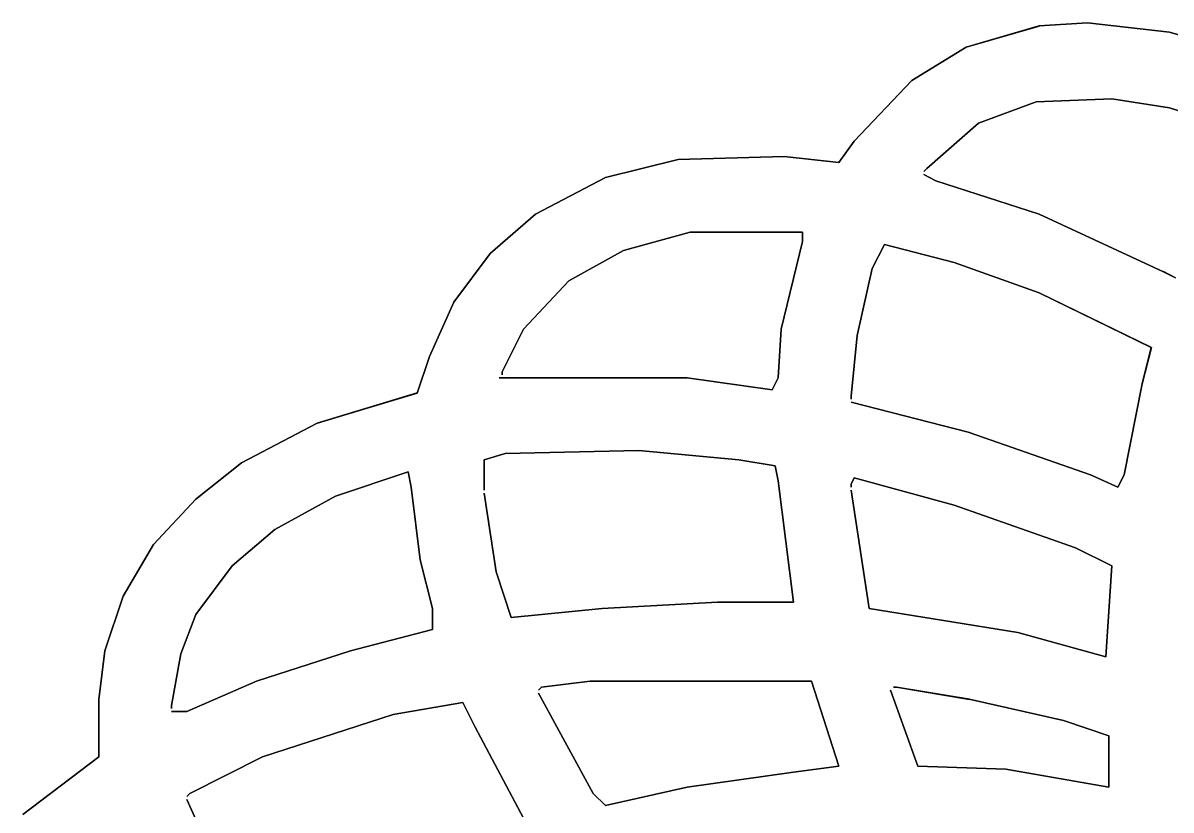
# Model space of a CAD drawing. Header units: metres. Extents: x 513 to 1350, y 518 to 1345.
# Drawn here: x 570.8 to 897.9, y 1120.8 to 1345 of the extents above; entities that cross this region are included whole.
import ezdxf

# ---------------------------------------------------------------- set-up
doc = ezdxf.new("R2010")
doc.units = ezdxf.units.M

msp = doc.modelspace()

# ---------------------------------------------------------------- linework, layer by layer
for points in [[(860.2908, 1344.1265), (860.2894, 1344.1312), (839.5486, 1338.0818), (839.5487, 1338.0819, 0.0001)], [(839.5486, 1338.0818), (860.2908, 1344.1265), (839.55, 1338.0771), (839.5501, 1338.0773, 0.0001)], [(874.1144, 1344.9897), (874.114, 1344.9949), (860.28503, 1344.1305), (860.28516, 1344.1306, 0.0001)], [(860.28503, 1344.1305), (874.1144, 1344.9897), (860.28534, 1344.1255), (860.28546, 1344.1256, 0.0001)], [(874.1095, 1344.9949), (897.4419, 1342.3973), (874.10895, 1344.99), (874.1091, 1344.9901, 0.0001)], [(897.4419, 1342.3973), (897.44244, 1342.4023), (874.1095, 1344.9949), (874.1096, 1344.995, 0.0001)], [(897.438, 1342.4032), (918.1774, 1336.3491), (897.4366, 1342.3984), (897.4367, 1342.3986, 0.0001)], [(918.1774, 1336.3491), (918.17883, 1336.3539), (897.438, 1342.4032), (897.4381, 1342.4033, 0.0001)], [(839.5552, 1338.0793), (839.5525, 1338.0835), (823.9962, 1328.577), (823.99634, 1328.5771, 0.0001)], [(823.9962, 1328.577), (839.5552, 1338.0793), (823.9989, 1328.5728), (823.999, 1328.5729, 0.0001)], [(824.0032, 1328.5763), (823.99963, 1328.5797), (807.5802, 1311.296), (807.5803, 1311.2961, 0.0001)], [(807.5802, 1311.296), (824.0032, 1328.5763), (807.5838, 1311.2926), (807.5839, 1311.2927, 0.0001)], [(859.4269, 1322.5266), (859.4252, 1322.5312), (843.0045, 1316.4817), (843.00464, 1316.4818, 0.0001)], [(843.0045, 1316.4817), (859.4269, 1322.5266), (843.0062, 1316.477), (843.00635, 1316.4772, 0.0001)], [(881.0263, 1323.3898), (881.0261, 1323.3948), (859.42114, 1322.5305), (859.42126, 1322.5306, 0.0001)], [(859.42114, 1322.5305), (881.0263, 1323.3898), (859.42126, 1322.5255), (859.4214, 1322.5256, 0.0001)], [(881.0216, 1323.395), (897.4418, 1320.7974), (881.0209, 1323.3901), (881.021, 1323.3903, 0.0001)], [(897.4418, 1320.7974), (897.44257, 1320.8022), (881.0216, 1323.395), (881.0217, 1323.3951, 0.0001)], [(897.4381, 1320.8032), (919.0413, 1313.885), (897.4365, 1320.7986), (897.43665, 1320.7987, 0.0001)], [(919.0413, 1313.885), (919.04285, 1313.8898), (897.4381, 1320.8032), (897.43823, 1320.8033, 0.0001)], [(843.0112, 1316.48), (843.00793, 1316.4836), (828.3162, 1303.5204), (828.31635, 1303.5205, 0.0001)], [(828.3162, 1303.5204), (843.0112, 1316.48), (828.3195, 1303.5166), (828.31964, 1303.5167, 0.0001)], [(807.5872, 1311.2966), (807.5831, 1311.2996), (803.26025, 1305.2476), (803.2604, 1305.2477, 0.0001)], [(803.26025, 1305.2476), (807.5872, 1311.2966), (803.2643, 1305.2446), (803.2644, 1305.2448, 0.0001)], [(757.47473, 1306.1104), (757.4735, 1306.1152), (736.73267, 1300.9299), (736.7328, 1300.93, 0.0001)], [(736.73267, 1300.9299), (757.47473, 1306.1104), (736.7339, 1300.925), (736.734, 1300.9252, 0.0001)], [(787.7143, 1306.9736), (787.7142, 1306.9788), (757.4692, 1306.1145), (757.4693, 1306.1146, 0.0001)], [(757.4692, 1306.1145), (787.7143, 1306.9736), (757.4693, 1306.1096), (757.4694, 1306.1097, 0.0001)], [(787.70953, 1306.979), (803.2659, 1305.2454), (787.709, 1306.9739), (787.7091, 1306.974, 0.0001)], [(803.2659, 1305.2454), (803.2665, 1305.2504), (787.70953, 1306.979), (787.70966, 1306.9791, 0.0001)], [(828.32324, 1303.5201), (828.3197, 1303.5237), (827.45215, 1302.6561), (827.4523, 1302.6562, 0.0001)], [(827.45215, 1302.6561), (828.32324, 1303.5201), (827.4557, 1302.6526), (827.4558, 1302.6527, 0.0001)], [(827.4546, 1301.7954), (827.4524, 1301.791), (830.91284, 1300.0608), (830.91296, 1300.0609, 0.0001)], [(830.91284, 1300.0608), (827.4546, 1301.7954), (830.9151, 1300.0653), (830.9152, 1300.0654, 0.0001)], [(736.7391, 1300.927), (736.73676, 1300.9314), (716.86035, 1290.561), (716.8605, 1290.5612, 0.0001)], [(716.86035, 1290.561), (736.7391, 1300.927), (716.8627, 1290.5566), (716.8628, 1290.5568, 0.0001)], [(830.91016, 1300.0674), (830.90857, 1300.0625), (860.2893, 1290.5569), (860.2894, 1290.557, 0.0001)], [(860.2893, 1290.5569), (830.91016, 1300.0674), (860.2909, 1290.5618), (860.291, 1290.5619, 0.0001)], [(716.86725, 1290.5598), (716.86395, 1290.5636), (703.9002, 1279.3284), (703.9003, 1279.3285, 0.0001)], [(703.9002, 1279.3284), (716.86725, 1290.5598), (703.90344, 1279.3245), (703.90356, 1279.3246, 0.0001)], [(860.2865, 1290.5635), (860.2844, 1290.5588), (895.71295, 1274.1409), (895.7131, 1274.141, 0.0001)], [(895.71295, 1274.1409), (860.2865, 1290.5635), (895.715, 1274.1454), (895.71515, 1274.1455, 0.0001)], [(760.9308, 1285.3744), (760.92944, 1285.3793), (741.9167, 1280.1938), (741.9168, 1280.194, 0.0001)], [(741.9167, 1280.1938), (760.9308, 1285.3744), (741.91797, 1280.189), (741.9181, 1280.1891, 0.0001)], [(792.8982, 1285.3737), (792.8982, 1285.3787), (760.92523, 1285.3787), (760.92535, 1285.3788, 0.0001)], [(760.92523, 1285.3787), (792.8982, 1285.3737), (760.92523, 1285.3737), (760.92535, 1285.3738, 0.0001)], [(792.8932, 1282.7816), (792.8982, 1282.7816), (792.8982, 1285.3787), (792.8983, 1285.3788, 0.0001)], [(792.8982, 1285.3787), (792.8932, 1282.7816), (792.8932, 1285.3787), (792.8933, 1285.3788, 0.0001)], [(792.89874, 1282.7859), (786.8447, 1257.7263), (792.89386, 1282.7871), (792.894, 1282.7872, 0.0001)], [(786.8447, 1257.7263), (786.8496, 1257.7251), (792.89874, 1282.7859), (792.89886, 1282.786, 0.0001)], [(703.9072, 1279.3286), (703.9032, 1279.3315), (693.5322, 1265.5037), (693.53235, 1265.5038, 0.0001)], [(693.5322, 1265.5037), (703.9072, 1279.3286), (693.53625, 1265.5005), (693.5364, 1265.5006, 0.0001)], [(741.92316, 1280.1912), (741.9207, 1280.1956), (726.3643, 1271.553), (726.36444, 1271.5531, 0.0001)], [(726.3643, 1271.553), (741.92316, 1280.1912), (726.36676, 1271.5486), (726.3669, 1271.5487, 0.0001)], [(816.22705, 1281.9214), (816.22266, 1281.9236), (812.7644, 1275.007), (812.7645, 1275.0071, 0.0001)], [(812.7644, 1275.007), (816.22705, 1281.9214), (812.7688, 1275.0048), (812.7689, 1275.0049, 0.0001)], [(816.2219, 1281.9232), (836.09753, 1276.7332), (816.2207, 1281.9183), (816.2208, 1281.9185, 0.0001)], [(836.09753, 1276.7332), (836.09875, 1276.738), (816.2219, 1281.9232), (816.22205, 1281.9233, 0.0001)], [(836.09424, 1276.7394), (860.2892, 1268.0929), (836.0925, 1276.7346), (836.09265, 1276.7347, 0.0001)], [(860.2892, 1268.0929), (860.2909, 1268.0977), (836.09424, 1276.7394), (836.09436, 1276.7395, 0.0001)], [(812.77075, 1275.01), (812.76587, 1275.0111), (808.4447, 1255.9983), (808.4448, 1255.9984, 0.0001)], [(808.4447, 1255.9983), (812.77075, 1275.01), (808.4496, 1255.9971), (808.4497, 1255.9972, 0.0001)], [(895.71063, 1274.1475), (895.7084, 1274.1431), (899.1688, 1272.4128), (899.16895, 1272.413, 0.0001)], [(899.1688, 1272.4128), (895.71063, 1274.1475), (899.1711, 1272.4172), (899.1712, 1272.4174, 0.0001)], [(726.3713, 1271.5522), (726.3676, 1271.5557), (713.4042, 1257.728), (713.4043, 1257.7281, 0.0001)], [(713.4042, 1257.728), (726.3713, 1271.5522), (713.40784, 1257.7246), (713.40796, 1257.7247, 0.0001)], [(860.28656, 1268.0995), (892.2569, 1252.5408), (860.28436, 1268.095), (860.2845, 1268.0951, 0.0001)], [(892.2569, 1252.5408), (892.2591, 1252.5453), (860.28656, 1268.0995), (860.2867, 1268.0996, 0.0001)], [(693.53906, 1265.5054), (693.5345, 1265.5073), (686.6204, 1249.9509), (686.62054, 1249.951, 0.0001)], [(686.6204, 1249.9509), (693.53906, 1265.5054), (686.625, 1249.9487), (686.6251, 1249.9489, 0.0001)], [(713.4111, 1257.7292), (713.4066, 1257.7314), (707.3564, 1245.6309), (707.3565, 1245.631, 0.0001)], [(707.3564, 1245.6309), (713.4111, 1257.7292), (707.36084, 1245.6287), (707.36096, 1245.6288, 0.0001)], [(786.8504, 1257.7305), (785.9811, 1243.9019), (786.8454, 1257.7308), (786.8455, 1257.731, 0.0001)], [(785.9811, 1243.9019), (785.9861, 1243.9014), (786.8504, 1257.7305), (786.8505, 1257.7306, 0.0001)], [(808.45044, 1256.0024), (808.44543, 1256.0029), (806.717, 1238.7179), (806.7171, 1238.718, 0.0001)], [(806.717, 1238.7179), (808.45044, 1256.0024), (806.722, 1238.7174), (806.7221, 1238.7175, 0.0001)], [(892.2588, 1252.5459), (889.6607, 1242.1743), (892.2539, 1252.5471), (892.254, 1252.5472, 0.0001)], [(889.6607, 1242.1743), (889.6655, 1242.1731), (892.2588, 1252.5459), (892.2589, 1252.546, 0.0001)], [(686.6269, 1249.9536), (686.6222, 1249.9553), (683.16455, 1239.5825), (683.1647, 1239.5826, 0.0001)], [(683.16455, 1239.5825), (686.6269, 1249.9536), (683.1693, 1239.5809), (683.16943, 1239.581, 0.0001)], [(725.5062, 1243.9016), (706.4932, 1243.9065), (725.5062, 1243.9065), (725.50635, 1243.9066, 0.0001)], [(706.4932, 1243.9065), (706.4932, 1243.9016), (725.5062, 1243.9016), (725.50635, 1243.9017, 0.0001)], [(707.36224, 1245.6345), (707.35724, 1245.6345), (707.35724, 1244.7656), (707.35736, 1244.7657, 0.0001)], [(707.35724, 1244.7656), (707.36224, 1245.6345), (707.36224, 1244.7656), (707.36237, 1244.7657, 0.0001)], [(760.0662, 1243.9016), (725.5012, 1243.9065), (760.0662, 1243.9066), (760.06635, 1243.9067, 0.0001)], [(725.5012, 1243.9065), (725.5012, 1243.9016), (760.0662, 1243.9016), (760.06635, 1243.9017, 0.0001)], [(760.06165, 1243.907), (760.0609, 1243.902), (784.2578, 1240.4453), (784.25793, 1240.4454, 0.0001)], [(784.2578, 1240.4453), (760.06165, 1243.907), (784.25854, 1240.4502), (784.25867, 1240.4503, 0.0001)], [(785.98706, 1243.9053), (784.2524, 1240.447), (785.98267, 1243.9075), (785.9828, 1243.9076, 0.0001)], [(784.2524, 1240.447), (784.25684, 1240.4448), (785.98706, 1243.9053), (785.9872, 1243.9054, 0.0001)], [(683.1709, 1239.5825), (683.16943, 1239.5872), (654.6526, 1230.9458), (654.6527, 1230.9459, 0.0001)], [(654.6526, 1230.9458), (683.1709, 1239.5825), (654.65405, 1230.9409), (654.6542, 1230.941, 0.0001)], [(889.6666, 1242.1781), (884.4768, 1216.2542), (889.66174, 1242.1791), (889.66187, 1242.1792, 0.0001)], [(884.4768, 1216.2542), (884.4817, 1216.2532), (889.6666, 1242.1781), (889.66675, 1242.1782, 0.0001)], [(806.7179, 1236.9951), (806.7167, 1236.9902), (840.41754, 1228.3491), (840.41766, 1228.3492, 0.0001)], [(806.7222, 1238.7227), (806.7172, 1238.7227), (806.7172, 1237.8536), (806.71735, 1237.8538, 0.0001)], [(806.7172, 1237.8536), (806.7222, 1238.7227), (806.7222, 1237.8536), (806.72235, 1237.8538, 0.0001)], [(840.41754, 1228.3491), (806.7179, 1236.9951), (840.41876, 1228.354), (840.4189, 1228.3541, 0.0001)], [(654.6591, 1230.9431), (654.6568, 1230.9475), (633.05237, 1219.7131), (633.0525, 1219.7133, 0.0001)], [(633.05237, 1219.7131), (654.6591, 1230.9431), (633.0547, 1219.7087), (633.0548, 1219.7089, 0.0001)], [(840.4142, 1228.3553), (840.4126, 1228.3506), (874.9773, 1216.2529), (874.9774, 1216.253, 0.0001)], [(874.9773, 1216.2529), (840.4142, 1228.3553), (874.97894, 1216.2577), (874.97906, 1216.2578, 0.0001)], [(746.2423, 1223.1656), (746.2422, 1223.1707), (708.2212, 1222.3065), (708.2213, 1222.3066, 0.0001)], [(708.2212, 1222.3065), (746.2423, 1223.1656), (708.2213, 1222.3015), (708.22144, 1222.3016, 0.0001)], [(746.2375, 1223.1709), (774.754, 1220.5734), (746.23706, 1223.1658), (746.2372, 1223.1659, 0.0001)], [(774.754, 1220.5734), (774.7545, 1220.5784), (746.2375, 1223.1709), (746.2376, 1223.171, 0.0001)], [(708.2268, 1222.3024), (708.22546, 1222.3071), (702.17267, 1220.5778), (702.1728, 1220.5779, 0.0001)], [(702.17267, 1220.5778), (708.2268, 1222.3024), (702.174, 1220.573), (702.17413, 1220.5731, 0.0001)], [(702.1782, 1220.5786), (702.1732, 1220.5786), (702.1732, 1212.7976), (702.17334, 1212.7977, 0.0001)], [(702.1732, 1212.7976), (702.1782, 1220.5786), (702.1782, 1212.7976), (702.17834, 1212.7977, 0.0001)], [(774.7497, 1220.579), (785.1218, 1218.8452), (774.7489, 1220.5741), (774.749, 1220.5742, 0.0001)], [(785.1218, 1218.8452), (785.1226, 1218.8501), (774.7497, 1220.579), (774.7498, 1220.5791, 0.0001)], [(633.05927, 1219.7117), (633.05615, 1219.7156), (620.0922, 1209.3445), (620.09235, 1209.3446, 0.0001)], [(620.0922, 1209.3445), (633.05927, 1219.7117), (620.09534, 1209.3406), (620.09546, 1209.3407, 0.0001)], [(680.5789, 1217.1184), (680.57733, 1217.1233), (659.8366, 1210.2097), (659.83673, 1210.2098, 0.0001)], [(659.8366, 1210.2097), (680.5789, 1217.1184), (659.8382, 1210.2048), (659.8383, 1210.205, 0.0001)], [(680.5777, 1217.123), (681.43774, 1212.7971), (680.5728, 1217.1221), (680.57294, 1217.1222, 0.0001)], [(681.43774, 1212.7971), (681.4427, 1212.7981), (680.5777, 1217.123), (680.5778, 1217.1232, 0.0001)], [(785.1217, 1218.8511), (785.9818, 1214.5251), (785.1168, 1218.8501), (785.11694, 1218.8502, 0.0001)], [(785.9818, 1214.5251), (785.9867, 1214.5261), (785.1217, 1218.8511), (785.1218, 1218.8512, 0.0001)], [(785.98596, 1214.531), (790.30164, 1179.9653), (785.98096, 1214.5303), (785.9811, 1214.5304, 0.0001)], [(790.30164, 1179.9653), (790.3065, 1179.966), (785.98596, 1214.531), (785.9861, 1214.5311, 0.0001)], [(807.58716, 1215.3933), (807.58264, 1215.3955), (806.71643, 1213.663), (806.71655, 1213.6631, 0.0001)], [(806.71643, 1213.663), (807.58716, 1215.3933), (806.7208, 1213.6608), (806.72095, 1213.6609, 0.0001)], [(806.7223, 1213.6666), (806.7173, 1213.6666), (806.7173, 1212.7976), (806.7174, 1212.7977, 0.0001)], [(806.7173, 1212.7976), (806.7223, 1213.6666), (806.7223, 1212.7976), (806.7224, 1212.7977, 0.0001)], [(807.58203, 1215.3953), (836.09753, 1207.613), (807.5807, 1215.3904), (807.5808, 1215.3905, 0.0001)], [(836.09753, 1207.613), (836.0989, 1207.6179), (807.58203, 1215.3953), (807.58215, 1215.3954, 0.0001)], [(874.9745, 1216.2595), (874.9725, 1216.2549), (882.75305, 1212.7969), (882.7532, 1212.797, 0.0001)], [(882.75305, 1212.7969), (874.9745, 1216.2595), (882.75507, 1212.8014), (882.7552, 1212.8015, 0.0001)], [(884.48315, 1216.2573), (882.7484, 1212.7991), (884.47864, 1216.2595), (884.47876, 1216.2596, 0.0001)], [(882.7484, 1212.7991), (882.75287, 1212.7969), (884.48315, 1216.2573), (884.4833, 1216.2574, 0.0001)], [(659.84314, 1210.207), (659.84076, 1210.2114), (642.55634, 1200.7051), (642.55646, 1200.7052, 0.0001)], [(642.55634, 1200.7051), (659.84314, 1210.207), (642.5588, 1200.7007), (642.5589, 1200.7008, 0.0001)], [(681.4419, 1212.803), (684.02954, 1192.0613), (681.43695, 1212.8022), (681.4371, 1212.8024, 0.0001)], [(684.02954, 1192.0613), (684.03455, 1192.0619), (681.4419, 1212.803), (681.442, 1212.8031, 0.0001)], [(702.17786, 1211.075), (702.1729, 1211.0742), (705.62964, 1188.6052), (705.62976, 1188.6053, 0.0001)], [(702.1782, 1212.8026), (702.1732, 1212.8026), (702.1732, 1211.9336), (702.17334, 1211.9337, 0.0001)], [(702.1732, 1211.9336), (702.1782, 1212.8026), (702.1782, 1211.9336), (702.17834, 1211.9337, 0.0001)], [(705.62964, 1188.6052), (702.17786, 1211.075), (705.63464, 1188.606), (705.63477, 1188.6061, 0.0001)], [(806.72186, 1211.939), (806.7169, 1211.9382), (811.9017, 1178.2373), (811.9018, 1178.2374, 0.0001)], [(811.9017, 1178.2373), (806.72186, 1211.939), (811.9066, 1178.238), (811.90674, 1178.2382, 0.0001)], [(620.0993, 1209.3442), (620.09564, 1209.3477), (607.9962, 1196.384), (607.99634, 1196.3842, 0.0001)], [(607.9962, 1196.384), (620.0993, 1209.3442), (607.9999, 1196.3806), (608, 1196.3807, 0.0001)], [(836.09424, 1207.6194), (870.6573, 1195.5168), (836.0926, 1207.6146), (836.0927, 1207.6147, 0.0001)], [(870.6573, 1195.5168), (870.65894, 1195.5217), (836.09424, 1207.6194), (836.09436, 1207.6195, 0.0001)], [(642.5633, 1200.7039), (642.56, 1200.7076), (630.4602, 1190.3363), (630.4603, 1190.3364, 0.0001)], [(630.4602, 1190.3363), (642.5633, 1200.7039), (630.4635, 1190.3325), (630.4636, 1190.3326, 0.0001)], [(608.0032, 1196.385), (607.99884, 1196.3875), (599.3563, 1181.6953), (599.35645, 1181.6954, 0.0001)], [(599.3563, 1181.6953), (608.0032, 1196.385), (599.36066, 1181.6926), (599.3608, 1181.6927, 0.0001)], [(870.65466, 1195.5234), (881.0249, 1190.3328), (870.6524, 1195.519), (870.6525, 1195.5192, 0.0001)], [(881.0249, 1190.3328), (881.0271, 1190.3373), (870.65466, 1195.5234), (870.6548, 1195.5236, 0.0001)], [(684.03357, 1192.0671), (687.48596, 1178.237), (684.0287, 1192.0659), (684.0288, 1192.066, 0.0001)], [(687.48596, 1178.237), (687.4908, 1178.2383), (684.03357, 1192.0671), (684.0337, 1192.0673, 0.0001)], [(630.4673, 1190.3365), (630.46326, 1190.3396), (620.0923, 1176.5116), (620.0924, 1176.5117, 0.0001)], [(620.0923, 1176.5116), (630.4673, 1190.3365), (620.09625, 1176.5085), (620.0964, 1176.5087, 0.0001)], [(705.6333, 1188.6113), (705.6286, 1188.6096), (709.9502, 1175.6449), (709.9503, 1175.645, 0.0001)], [(709.9502, 1175.6449), (705.6333, 1188.6113), (709.95496, 1175.6465), (709.9551, 1175.6466, 0.0001)], [(881.0264, 1190.3384), (879.2931, 1164.4138), (881.0214, 1190.3389), (881.02155, 1190.339, 0.0001)], [(879.2931, 1164.4138), (879.2981, 1164.4135), (881.0264, 1190.3384), (881.02655, 1190.3385, 0.0001)], [(599.3629, 1181.6978), (599.35815, 1181.6992), (594.1726, 1166.1426), (594.1727, 1166.1427, 0.0001)], [(594.1726, 1166.1426), (599.3629, 1181.6978), (594.17737, 1166.1409), (594.1775, 1166.141, 0.0001)], [(687.4852, 1172.1896), (687.49023, 1172.1896), (687.49023, 1178.2426), (687.49036, 1178.2427, 0.0001)], [(687.49023, 1178.2426), (687.4852, 1172.1896), (687.4852, 1178.2426), (687.48535, 1178.2427, 0.0001)], [(735.8745, 1178.2378), (709.94904, 1175.6504), (735.874, 1178.2428), (735.87415, 1178.2429, 0.0001)], [(709.94904, 1175.6504), (709.9495, 1175.6453), (735.8745, 1178.2378), (735.87463, 1178.2379, 0.0001)], [(768.7064, 1179.9658), (735.86914, 1178.2424), (768.7062, 1179.9707), (768.7063, 1179.9708, 0.0001)], [(735.86914, 1178.2424), (735.8694, 1178.2374), (768.7064, 1179.9658), (768.70654, 1179.966, 0.0001)], [(790.3063, 1179.9656), (768.7013, 1179.9707), (790.3063, 1179.9707), (790.3064, 1179.9708, 0.0001)], [(768.7013, 1179.9707), (768.7013, 1179.9656), (790.3063, 1179.9656), (790.3064, 1179.9657, 0.0001)], [(811.90173, 1178.2429), (811.9009, 1178.238), (854.2418, 1171.3252), (854.24194, 1171.3253, 0.0001)], [(854.2418, 1171.3252), (811.90173, 1178.2429), (854.2427, 1171.3301), (854.2428, 1171.3302, 0.0001)], [(620.099, 1176.5134), (620.0943, 1176.5154), (615.7725, 1165.2787), (615.77264, 1165.2788, 0.0001)], [(615.7725, 1165.2787), (620.099, 1176.5134), (615.7772, 1165.2769), (615.77734, 1165.277, 0.0001)], [(687.49084, 1172.1902), (664.15674, 1166.146), (687.48956, 1172.1951), (687.4897, 1172.1952, 0.0001)], [(664.15674, 1166.146), (664.15796, 1166.1411), (687.49084, 1172.1902), (687.49097, 1172.1903, 0.0001)], [(854.23804, 1171.3312), (854.2367, 1171.3264), (879.2975, 1164.4131), (879.2976, 1164.4132, 0.0001)], [(879.2975, 1164.4131), (854.23804, 1171.3312), (879.2988, 1164.4178), (879.29895, 1164.418, 0.0001)], [(594.1786, 1166.1462), (594.1736, 1166.147), (592.44495, 1152.3179), (592.44507, 1152.318, 0.0001)], [(592.44495, 1152.3179), (594.1786, 1166.1462), (592.44995, 1152.3173), (592.4501, 1152.3174, 0.0001)], [(615.7787, 1165.2821), (615.77374, 1165.283), (613.1809, 1150.5901), (613.181, 1150.5902, 0.0001)], [(613.1809, 1150.5901), (615.7787, 1165.2821), (613.1858, 1150.5892), (613.1859, 1150.5894, 0.0001)], [(664.1629, 1166.1426), (637.3726, 1157.5056), (664.1614, 1166.1472), (664.1615, 1166.1473, 0.0001)], [(637.3726, 1157.5056), (637.37415, 1157.501), (664.1629, 1166.1426), (664.163, 1166.1427, 0.0001)], [(637.379, 1157.5027), (617.5005, 1148.8655), (637.3771, 1157.5073), (637.3772, 1157.5074, 0.0001)], [(617.5005, 1148.8655), (617.5025, 1148.8608), (637.379, 1157.5027), (637.37915, 1157.5028, 0.0001)], [(718.59534, 1155.7761), (718.5918, 1155.7795), (717.72424, 1154.9121), (717.72437, 1154.9122, 0.0001)], [(717.72424, 1154.9121), (718.59534, 1155.7761), (717.7278, 1154.9084), (717.7279, 1154.9086, 0.0001)], [(732.4186, 1157.502), (732.41797, 1157.5068), (718.589, 1155.7783), (718.5891, 1155.7784, 0.0001)], [(718.589, 1155.7783), (732.4186, 1157.502), (718.5896, 1155.7732), (718.5897, 1155.7733, 0.0001)], [(795.49023, 1157.5017), (795.49023, 1157.5066), (732.41327, 1157.5066), (732.4134, 1157.5067, 0.0001)], [(732.41327, 1157.5066), (795.49023, 1157.5017), (732.41327, 1157.5016), (732.4134, 1157.5017, 0.0001)], [(795.4894, 1157.5073), (803.2622, 1133.309), (795.4846, 1157.5057), (795.48474, 1157.5059, 0.0001)], [(803.2622, 1133.309), (803.26697, 1133.3105), (795.4894, 1157.5073), (795.4895, 1157.5074, 0.0001)], [(817.95325, 1154.9153), (817.94855, 1154.9136), (825.7263, 1133.3088), (825.72644, 1133.309, 0.0001)], [(825.7263, 1133.3088), (817.95325, 1154.9153), (825.73096, 1133.3105), (825.7311, 1133.3107, 0.0001)], [(819.68225, 1155.7737), (819.68225, 1155.7786), (818.81323, 1155.7786), (818.81335, 1155.7787, 0.0001)], [(818.81323, 1155.7786), (819.68225, 1155.7737), (818.81323, 1155.7737), (818.81335, 1155.7738, 0.0001)], [(819.67773, 1155.779), (840.41785, 1152.3173), (819.6769, 1155.7742), (819.677, 1155.7743, 0.0001)], [(840.41785, 1152.3173), (840.41864, 1152.3221), (819.67773, 1155.779), (819.67786, 1155.7792, 0.0001)], [(592.45026, 1152.3225), (592.44525, 1152.3225), (592.44525, 1135.9016), (592.4454, 1135.9017, 0.0001)], [(592.44525, 1135.9016), (592.45026, 1152.3225), (592.45026, 1135.9016), (592.4504, 1135.9017, 0.0001)], [(696.1307, 1151.4541), (696.1298, 1151.459), (676.2529, 1148.0021), (676.25305, 1148.0022, 0.0001)], [(676.2529, 1148.0021), (696.1307, 1151.4541), (676.2538, 1147.9972), (676.2539, 1147.9973, 0.0001)], [(696.1289, 1151.4595), (699.58264, 1144.5408), (696.1244, 1151.4573), (696.1245, 1151.4574, 0.0001)], [(699.58264, 1144.5408), (699.58716, 1144.543), (696.1289, 1151.4595), (696.129, 1151.4596, 0.0001)], [(717.72876, 1154.0515), (717.72437, 1154.0491), (733.27875, 1125.5327), (733.2789, 1125.5328, 0.0001)], [(733.27875, 1125.5327), (717.72876, 1154.0515), (733.28314, 1125.5352), (733.28326, 1125.5353, 0.0001)], [(840.4139, 1152.3231), (867.20166, 1146.2692), (840.4128, 1152.3182), (840.4129, 1152.3184, 0.0001)], [(867.20166, 1146.2692), (867.20276, 1146.274), (840.4139, 1152.3231), (840.414, 1152.3232, 0.0001)], [(613.1863, 1150.5946), (613.1813, 1150.5946), (613.1813, 1149.7256), (613.1814, 1149.7257, 0.0001)], [(613.1813, 1149.7256), (613.1863, 1150.5946), (613.1863, 1149.7256), (613.1864, 1149.7257, 0.0001)], [(617.5063, 1148.8616), (613.1813, 1148.8666), (617.5063, 1148.8666), (617.5064, 1148.8667, 0.0001)], [(613.1813, 1148.8666), (613.1813, 1148.8616), (617.5063, 1148.8616), (617.5064, 1148.8617, 0.0001)], [(676.2589, 1147.9985), (676.2574, 1148.0032), (639.1006, 1135.9056), (639.1007, 1135.9058, 0.0001)], [(639.1006, 1135.9056), (676.2589, 1147.9985), (639.1022, 1135.9009), (639.1023, 1135.901, 0.0001)], [(867.1982, 1146.2754), (880.1614, 1141.949), (867.1966, 1146.2705), (867.1967, 1146.2706, 0.0001)], [(880.1614, 1141.949), (880.16296, 1141.9537), (867.1982, 1146.2754), (867.1983, 1146.2755, 0.0001)], [(699.58484, 1144.5474), (714.27075, 1116.8927), (699.5804, 1144.5452), (699.5805, 1144.5453, 0.0001)], [(714.27075, 1116.8927), (714.27515, 1116.895), (699.58484, 1144.5474), (699.58496, 1144.5475, 0.0001)], [(880.16223, 1141.9546), (880.1573, 1127.2617), (880.1572, 1141.9546), (880.15735, 1141.9547, 0.0001)], [(880.1573, 1127.2617), (880.1623, 1127.2617), (880.16223, 1141.9546), (880.16235, 1141.9547, 0.0001)], [(592.4513, 1135.9036), (592.44824, 1135.9076), (570.8443, 1119.4885), (570.8444, 1119.4886, 0.0001)], [(570.8443, 1119.4885), (592.4513, 1135.9036), (570.8473, 1119.4845), (570.8474, 1119.4846, 0.0001)], [(639.1071, 1135.9028), (639.1049, 1135.9075), (618.36444, 1125.5372), (618.36456, 1125.5374, 0.0001)], [(618.36444, 1125.5372), (639.1071, 1135.9028), (618.3667, 1125.5327), (618.3668, 1125.5328, 0.0001)], [(790.30664, 1131.582), (760.0609, 1127.2664), (790.3059, 1131.587), (790.306, 1131.5872, 0.0001)], [(760.0609, 1127.2664), (760.06165, 1127.2612), (790.30664, 1131.582), (790.30676, 1131.5822, 0.0001)], [(803.2666, 1133.3099), (790.301, 1131.5864), (803.2659, 1133.315), (803.26605, 1133.3151, 0.0001)], [(790.301, 1131.5864), (790.30164, 1131.5813), (803.2666, 1133.3099), (803.2667, 1133.31, 0.0001)], [(825.72534, 1133.3147), (825.7252, 1133.3097), (850.7862, 1132.4456), (850.7863, 1132.4457, 0.0001)], [(850.7862, 1132.4456), (825.72534, 1133.3147), (850.7864, 1132.4506), (850.7865, 1132.4507, 0.0001)], [(850.78174, 1132.4509), (850.7809, 1132.446), (880.16187, 1127.2612), (880.162, 1127.2614, 0.0001)], [(880.16187, 1127.2612), (850.78174, 1132.4509), (880.1627, 1127.2661), (880.16284, 1127.2662, 0.0001)], [(618.37134, 1125.5361), (618.3678, 1125.5396), (617.50024, 1124.6721), (617.50037, 1124.6722, 0.0001)], [(617.50024, 1124.6721), (618.37134, 1125.5361), (617.5038, 1124.6685), (617.5039, 1124.6686, 0.0001)], [(733.2798, 1125.5396), (733.27625, 1125.5361), (736.7358, 1122.0765), (736.7359, 1122.0767, 0.0001)], [(736.7358, 1122.0765), (733.2798, 1125.5396), (736.7393, 1122.0801), (736.73944, 1122.0802, 0.0001)], [(760.0668, 1127.2622), (736.7328, 1122.082), (760.0657, 1127.2671), (760.0658, 1127.2672, 0.0001)], [(736.7328, 1122.082), (736.7339, 1122.0771), (760.0668, 1127.2622), (760.0669, 1127.2623, 0.0001)], [(617.50507, 1123.8114), (617.5005, 1123.8093), (625.27856, 1106.5248), (625.2787, 1106.5249, 0.0001)], [(625.27856, 1106.5248), (617.50507, 1123.8114), (625.2831, 1106.5269), (625.2832, 1106.527, 0.0001)]]:
    msp.add_3dface(points)

doc.saveas('drawing.dxf')
